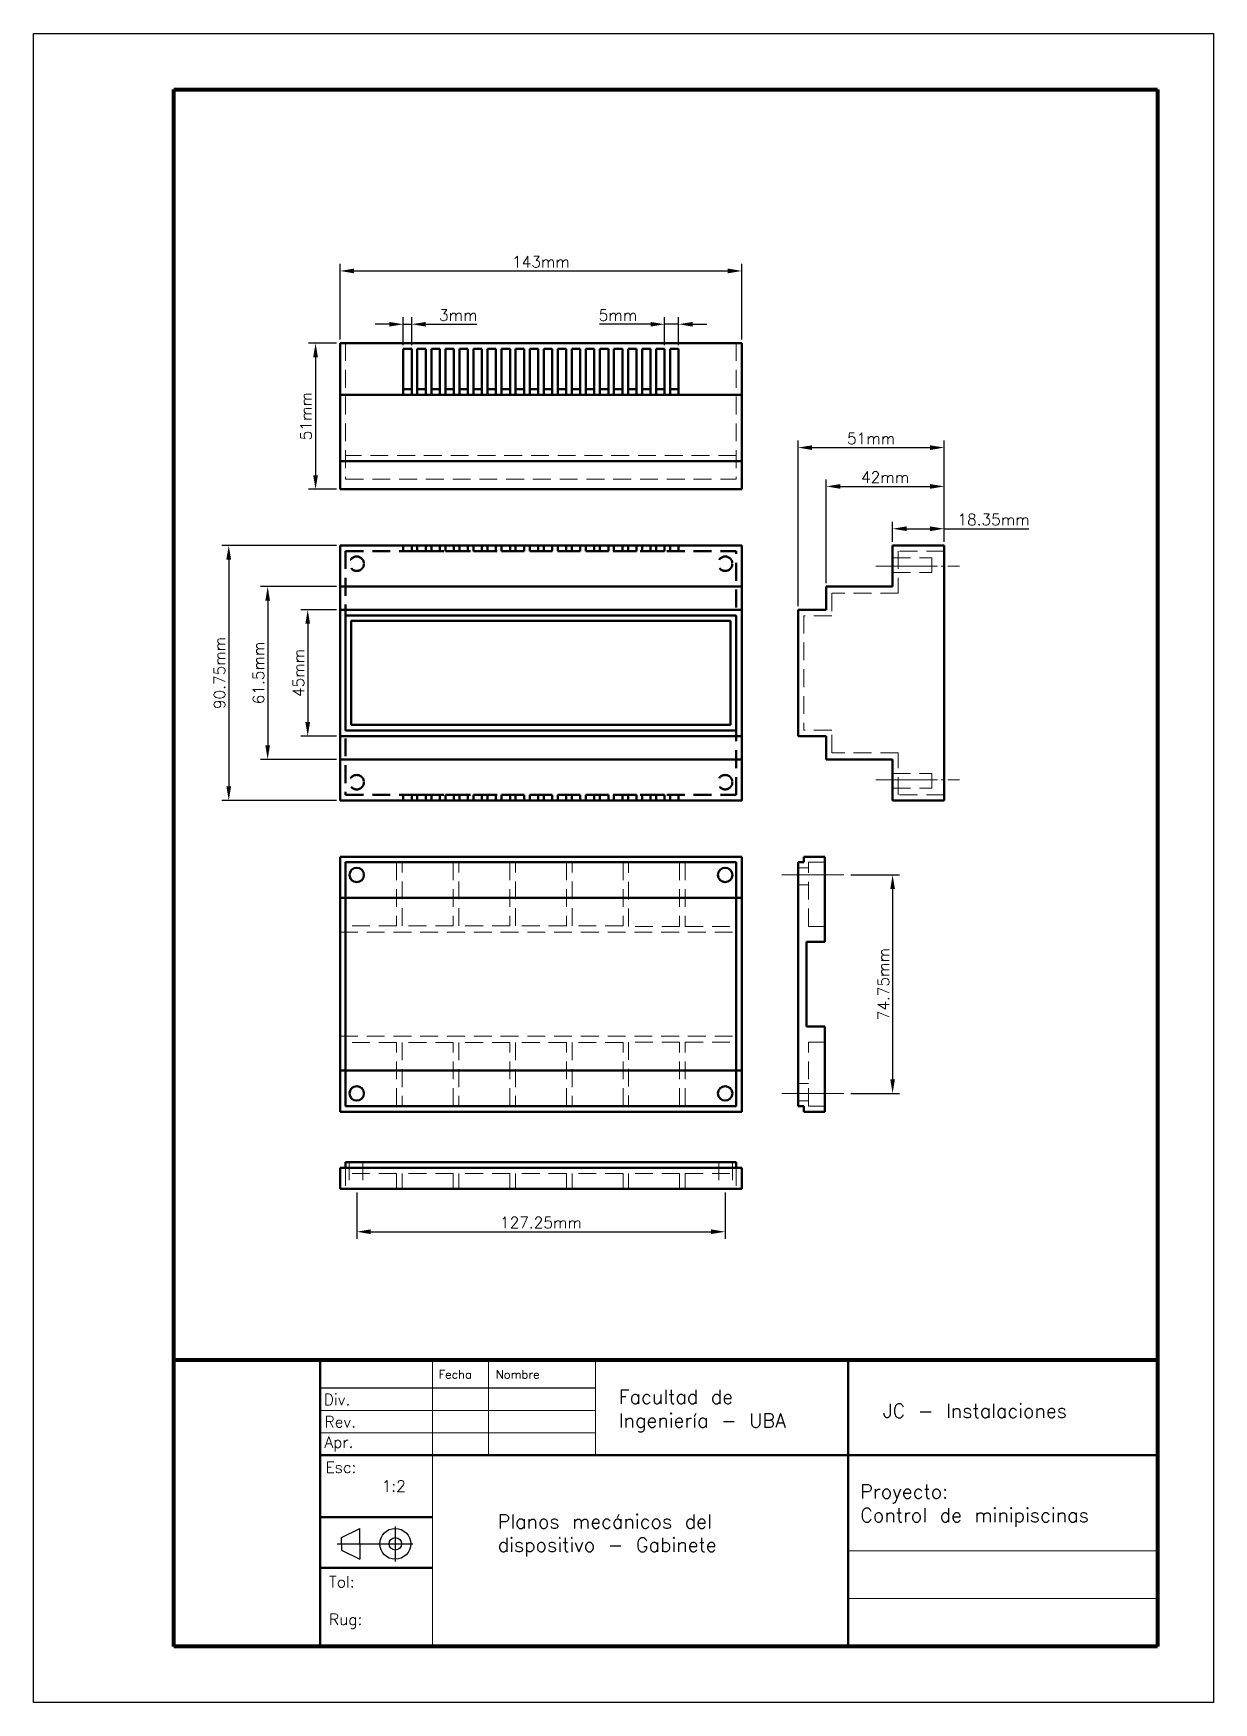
# Model space of a CAD drawing. Header units: millimetres. Extents: x 0 to 210, y 0 to 297.
import ezdxf

# ---------------------------------------------------------------- set-up
doc = ezdxf.new("R2010")
doc.units = ezdxf.units.MM
doc.linetypes.add('JIS_08_11', pattern=[12.8, 11, -0.6, 0.6, -0.6])
doc.linetypes.add('LÍNEAS_OCULTAS2', pattern=[4.7625, 3.175, -1.5875])
doc.styles.get("Standard").update_dxf_attribs({"font": 'txt.shx'})
doc.dimstyles.new('ISO-25', dxfattribs={"dimtxt": 2.5, "dimasz": 2.5, "dimexe": 1.25, "dimexo": 0.625, "dimtad": 1, "dimtxsty": 'Standard', "dimcen": 2.5, "dimadec": 0, "dimazin": 0, "dimtfac": 1, "dimtmove": 0, "dimatfit": 3, "dimfxl": 1, "dimarcsym": 0})

# ---------------------------------------------------------------- blocks, each defined once
blk = doc.blocks.new('*U3')
at = {"linetype": 'Continuous', "lineweight": 40}
for p, q in [((-0.75, 0.5), (-0.75, -0.5)), ((0.75, -0.5), (0.75, 0.5)), ((-0.75, -0.5), (0.75, -0.5))]:
    blk.add_line(p, q, dxfattribs=at)
blk = doc.blocks.new('*U4')
at = {"color": 0, "linetype": 'ByBlock', "lineweight": -2, "transparency": 16777216}
for p in [(0, 0), (2.5, 0), (5, 0), (7.5, 0), (10, 0), (12.5, 0), (15, 0), (17.5, 0), (20, 0), (22.5, 0), (25, 0), (27.5, 0), (30, 0), (32.5, 0), (35, 0), (37.5, 0), (40, 0), (42.5, 0), (45, 0), (47.5, 0)]:
    blk.add_blockref('*U3', p, dxfattribs=at)
blk = doc.blocks.new('*U5')
at = {"linetype": 'Continuous', "lineweight": 40}
for p, q in [((-0.75, 0.5), (-0.75, -0.5)), ((0.75, -0.5), (0.75, 0.5)), ((-0.75, -0.5), (0.75, -0.5))]:
    blk.add_line(p, q, dxfattribs=at)
blk = doc.blocks.new('*U6')
at = {"color": 0, "linetype": 'ByBlock', "lineweight": -2, "transparency": 16777216}
for p in [(0, 0), (2.5, 0), (5, 0), (7.5, 0), (10, 0), (12.5, 0), (15, 0), (17.5, 0), (20, 0), (22.5, 0), (25, 0), (27.5, 0), (30, 0), (32.5, 0), (35, 0), (37.5, 0), (40, 0), (42.5, 0), (45, 0), (47.5, 0)]:
    blk.add_blockref('*U5', p, dxfattribs=at)
blk = doc.blocks.new('*U7')
at = {"linetype": 'Continuous', "lineweight": 40}
for p, q in [((-0.75, -4.0875), (-0.75, 4.0875)), ((-0.75, 4.0875), (0.75, 4.0875)), ((0.75, 4.0875), (0.75, -4.0875)), ((0.75, -3.0875), (-0.75, -3.0875)), ((0.75, -4.0875), (0.75, -3.0875))]:
    blk.add_line(p, q, dxfattribs=at)
blk = doc.blocks.new('*U8')
at = {"color": 0, "linetype": 'ByBlock', "lineweight": -2, "transparency": 16777216}
for p in [(0, 0), (2.5, 0), (5, 0), (7.5, 0), (10, 0), (12.5, 0), (15, 0), (17.5, 0), (20, 0), (22.5, 0), (25, 0), (27.5, 0), (30, 0), (32.5, 0), (35, 0), (37.5, 0), (40, 0), (42.5, 0), (45, 0), (47.5, 0)]:
    blk.add_blockref('*U7', p, dxfattribs=at)
blk = doc.blocks.new('*D17')
at = {"color": 0, "linetype": 'Continuous', "lineweight": -2, "transparency": 16777216}
for p, q in [((53.93, 241.89), (48.96, 241.89)), ((50.21, 239.39), (50.21, 218.39)), ((53.93, 215.89), (48.96, 215.89))]:
    blk.add_line(p, q, dxfattribs=at)
at = {"color": 0, "linetype": 'Continuous', "lineweight": 20, "transparency": 16777216}
for points in [[(49.79, 239.39), (50.63, 239.39), (50.21, 241.89)], [(49.79, 218.39), (50.63, 218.39), (50.21, 215.89)]]:
    blk.add_solid(points, dxfattribs=at)
at = {"layer": 'Defpoints', "color": 0, "linetype": 'Continuous', "lineweight": 20, "transparency": 16777216}
for p in [(54.56, 241.89), (50.21, 215.89), (54.56, 215.89)]:
    blk.add_point(p, dxfattribs=at)
at = {"color": 0, "linetype": 'Continuous', "lineweight": 20, "transparency": 16777216, "insert": (46.84, 228.89), "char_height": 2.5, "attachment_point": 5, "rotation": 90}
blk.add_mtext('{\\H0.8x;\\P51mm}', dxfattribs=at)
blk = doc.blocks.new('*D18')
at = {"color": 0, "linetype": 'Continuous', "lineweight": -2, "transparency": 16777216}
for p, q in [((54.56, 242.51), (54.56, 255.98)), ((126.06, 242.51), (126.06, 255.98)), ((57.06, 254.73), (123.56, 254.73))]:
    blk.add_line(p, q, dxfattribs=at)
at = {"color": 0, "linetype": 'Continuous', "lineweight": 20, "transparency": 16777216}
for points in [[(57.06, 255.15), (57.06, 254.31), (54.56, 254.73)], [(123.56, 255.15), (123.56, 254.31), (126.06, 254.73)]]:
    blk.add_solid(points, dxfattribs=at)
at = {"layer": 'Defpoints', "color": 0, "linetype": 'Continuous', "lineweight": 20, "transparency": 16777216}
for p in [(126.06, 254.73), (54.56, 241.89), (126.06, 241.89)]:
    blk.add_point(p, dxfattribs=at)
at = {"color": 0, "linetype": 'Continuous', "lineweight": 20, "transparency": 16777216, "insert": (90.31, 256.35), "char_height": 2.5, "attachment_point": 5}
blk.add_mtext('{\\H0.8x;143mm}', dxfattribs=at)
blk = doc.blocks.new('*D19')
at = {"color": 0, "linetype": 'Continuous', "lineweight": -2, "transparency": 16777216}
for p, q in [((63.31, 245.25), (60.81, 245.25)), ((65.81, 241.51), (65.81, 246.5)), ((65.81, 245.25), (67.31, 245.25)), ((67.31, 241.51), (67.31, 246.5)), ((69.81, 245.25), (78.89, 245.25))]:
    blk.add_line(p, q, dxfattribs=at)
at = {"color": 0, "linetype": 'Continuous', "lineweight": 20, "transparency": 16777216}
for points in [[(63.31, 245.66), (63.31, 244.83), (65.81, 245.25)], [(69.81, 245.66), (69.81, 244.83), (67.31, 245.25)]]:
    blk.add_solid(points, dxfattribs=at)
at = {"layer": 'Defpoints', "color": 0, "linetype": 'Continuous', "lineweight": 20, "transparency": 16777216}
for p in [(67.31, 245.25), (65.81, 240.89), (67.31, 240.89)]:
    blk.add_point(p, dxfattribs=at)
at = {"color": 0, "linetype": 'Continuous', "lineweight": 20, "transparency": 16777216, "insert": (75.6, 246.87), "char_height": 2.5, "attachment_point": 5}
blk.add_mtext('{\\H0.8x;3mm}', dxfattribs=at)
blk = doc.blocks.new('*D20')
at = {"color": 0, "linetype": 'Continuous', "lineweight": -2, "transparency": 16777216}
for p, q in [((109.81, 245.25), (100.73, 245.25)), ((112.31, 241.51), (112.31, 246.5)), ((114.81, 245.25), (112.31, 245.25)), ((114.81, 241.51), (114.81, 246.5)), ((117.31, 245.25), (119.81, 245.25))]:
    blk.add_line(p, q, dxfattribs=at)
at = {"color": 0, "linetype": 'Continuous', "lineweight": 20, "transparency": 16777216}
for points in [[(109.81, 245.66), (109.81, 244.83), (112.31, 245.25)], [(117.31, 245.66), (117.31, 244.83), (114.81, 245.25)]]:
    blk.add_solid(points, dxfattribs=at)
at = {"layer": 'Defpoints', "color": 0, "linetype": 'Continuous', "lineweight": 20, "transparency": 16777216}
for p in [(112.31, 245.25), (112.31, 240.89), (114.81, 240.89)]:
    blk.add_point(p, dxfattribs=at)
at = {"color": 0, "linetype": 'Continuous', "lineweight": 20, "transparency": 16777216, "insert": (104.02, 246.87), "char_height": 2.5, "attachment_point": 5}
blk.add_mtext('{\\H0.8x;5mm}', dxfattribs=at)
blk = doc.blocks.new('*D21')
at = {"color": 0, "linetype": 'Continuous', "lineweight": -2, "transparency": 16777216}
for p, q in [((53.93, 205.89), (33.51, 205.89)), ((34.76, 203.39), (34.76, 163.01)), ((53.93, 160.51), (33.51, 160.51))]:
    blk.add_line(p, q, dxfattribs=at)
at = {"color": 0, "linetype": 'Continuous', "lineweight": 20, "transparency": 16777216}
for points in [[(34.34, 203.39), (35.18, 203.39), (34.76, 205.89)], [(34.34, 163.01), (35.18, 163.01), (34.76, 160.51)]]:
    blk.add_solid(points, dxfattribs=at)
at = {"layer": 'Defpoints', "color": 0, "linetype": 'Continuous', "lineweight": 20, "transparency": 16777216}
for p in [(54.56, 205.89), (34.76, 160.51), (54.56, 160.51)]:
    blk.add_point(p, dxfattribs=at)
at = {"color": 0, "linetype": 'Continuous', "lineweight": 20, "transparency": 16777216, "insert": (33.13, 183.2), "char_height": 2.5, "attachment_point": 5, "rotation": 90}
blk.add_mtext('{\\H0.8x;90.75mm}', dxfattribs=at)
blk = doc.blocks.new('*D22')
at = {"color": 0, "linetype": 'Continuous', "lineweight": -2, "transparency": 16777216}
for p, q in [((53.93, 198.58), (40.44, 198.58)), ((41.69, 196.08), (41.69, 170.33)), ((53.93, 167.83), (40.44, 167.83))]:
    blk.add_line(p, q, dxfattribs=at)
at = {"color": 0, "linetype": 'Continuous', "lineweight": 20, "transparency": 16777216}
for points in [[(41.27, 196.08), (42.1, 196.08), (41.69, 198.58)], [(41.27, 170.33), (42.1, 170.33), (41.69, 167.83)]]:
    blk.add_solid(points, dxfattribs=at)
at = {"layer": 'Defpoints', "color": 0, "linetype": 'Continuous', "lineweight": 20, "transparency": 16777216}
for p in [(54.56, 198.58), (41.69, 167.83), (54.56, 167.83)]:
    blk.add_point(p, dxfattribs=at)
at = {"color": 0, "linetype": 'Continuous', "lineweight": 20, "transparency": 16777216, "insert": (40.06, 183.2), "char_height": 2.5, "attachment_point": 5, "rotation": 90}
blk.add_mtext('{\\H0.8x;61.5mm}', dxfattribs=at)
blk = doc.blocks.new('*D23')
at = {"color": 0, "linetype": 'Continuous', "lineweight": -2, "transparency": 16777216}
for p, q in [((53.93, 194.45), (47.56, 194.45)), ((48.81, 191.95), (48.81, 174.45)), ((53.93, 171.95), (47.56, 171.95))]:
    blk.add_line(p, q, dxfattribs=at)
at = {"color": 0, "linetype": 'Continuous', "lineweight": 20, "transparency": 16777216}
for points in [[(48.39, 191.95), (49.23, 191.95), (48.81, 194.45)], [(48.39, 174.45), (49.23, 174.45), (48.81, 171.95)]]:
    blk.add_solid(points, dxfattribs=at)
at = {"layer": 'Defpoints', "color": 0, "linetype": 'Continuous', "lineweight": 20, "transparency": 16777216}
for p in [(54.56, 194.45), (48.81, 171.95), (54.56, 171.95)]:
    blk.add_point(p, dxfattribs=at)
at = {"color": 0, "linetype": 'Continuous', "lineweight": 20, "transparency": 16777216, "insert": (47.18, 183.2), "char_height": 2.5, "attachment_point": 5, "rotation": 90}
blk.add_mtext('{\\H0.8x;45mm}', dxfattribs=at)
blk = doc.blocks.new('*D24')
at = {"color": 0, "linetype": 'Continuous', "lineweight": -2, "transparency": 16777216}
for p, q in [((136.06, 195.08), (136.06, 224.55)), ((138.56, 223.3), (159.56, 223.3)), ((162.06, 206.51), (162.06, 224.55))]:
    blk.add_line(p, q, dxfattribs=at)
at = {"color": 0, "linetype": 'Continuous', "lineweight": 20, "transparency": 16777216}
for points in [[(138.56, 223.71), (138.56, 222.88), (136.06, 223.3)], [(159.56, 223.71), (159.56, 222.88), (162.06, 223.3)]]:
    blk.add_solid(points, dxfattribs=at)
at = {"layer": 'Defpoints', "color": 0, "linetype": 'Continuous', "lineweight": 20, "transparency": 16777216}
for p in [(162.06, 223.3), (162.06, 205.89), (136.06, 194.45)]:
    blk.add_point(p, dxfattribs=at)
at = {"color": 0, "linetype": 'Continuous', "lineweight": 20, "transparency": 16777216, "insert": (149.06, 224.92), "char_height": 2.5, "attachment_point": 5}
blk.add_mtext('{\\H0.8x;51mm}', dxfattribs=at)
blk = doc.blocks.new('*D25')
at = {"color": 0, "linetype": 'Continuous', "lineweight": -2, "transparency": 16777216}
for p, q in [((141.06, 199.2), (141.06, 217.65)), ((162.06, 206.51), (162.06, 217.65)), ((143.56, 216.4), (159.56, 216.4))]:
    blk.add_line(p, q, dxfattribs=at)
at = {"color": 0, "linetype": 'Continuous', "lineweight": 20, "transparency": 16777216}
for points in [[(143.56, 216.81), (143.56, 215.98), (141.06, 216.4)], [(159.56, 216.81), (159.56, 215.98), (162.06, 216.4)]]:
    blk.add_solid(points, dxfattribs=at)
at = {"layer": 'Defpoints', "color": 0, "linetype": 'Continuous', "lineweight": 20, "transparency": 16777216}
for p in [(162.06, 216.4), (162.06, 205.89), (141.06, 198.58)]:
    blk.add_point(p, dxfattribs=at)
at = {"color": 0, "linetype": 'Continuous', "lineweight": 20, "transparency": 16777216, "insert": (151.56, 218.02), "char_height": 2.5, "attachment_point": 5}
blk.add_mtext('{\\H0.8x;42mm}', dxfattribs=at)
blk = doc.blocks.new('*D26')
at = {"color": 0, "linetype": 'Continuous', "lineweight": -2, "transparency": 16777216}
for p, q in [((152.88, 206.51), (152.88, 210.11)), ((155.38, 208.86), (159.56, 208.86)), ((162.06, 206.51), (162.06, 210.11)), ((162.06, 208.86), (177.14, 208.86))]:
    blk.add_line(p, q, dxfattribs=at)
at = {"color": 0, "linetype": 'Continuous', "lineweight": 20, "transparency": 16777216}
for points in [[(155.38, 209.28), (155.38, 208.45), (152.88, 208.86)], [(159.56, 209.28), (159.56, 208.45), (162.06, 208.86)]]:
    blk.add_solid(points, dxfattribs=at)
at = {"layer": 'Defpoints', "color": 0, "linetype": 'Continuous', "lineweight": 20, "transparency": 16777216}
for p in [(162.06, 208.86), (152.88, 205.89), (162.06, 205.89)]:
    blk.add_point(p, dxfattribs=at)
at = {"color": 0, "linetype": 'Continuous', "lineweight": 20, "transparency": 16777216, "insert": (170.85, 210.49), "char_height": 2.5, "attachment_point": 5}
blk.add_mtext('{\\H0.8x;18.35mm}', dxfattribs=at)
blk = doc.blocks.new('*D27')
at = {"color": 0, "linetype": 'Continuous', "lineweight": -2, "transparency": 16777216}
for p, q in [((145.44, 147.26), (154.13, 147.26)), ((152.88, 144.76), (152.88, 110.89)), ((145.44, 108.39), (154.13, 108.39))]:
    blk.add_line(p, q, dxfattribs=at)
at = {"color": 0, "linetype": 'Continuous', "lineweight": 20, "transparency": 16777216}
for points in [[(152.47, 144.76), (153.3, 144.76), (152.88, 147.26)], [(152.47, 110.89), (153.3, 110.89), (152.88, 108.39)]]:
    blk.add_solid(points, dxfattribs=at)
at = {"layer": 'Defpoints', "color": 0, "linetype": 'Continuous', "lineweight": 20, "transparency": 16777216}
for p in [(144.82, 147.26), (144.82, 108.39), (152.88, 108.39)]:
    blk.add_point(p, dxfattribs=at)
at = {"color": 0, "linetype": 'Continuous', "lineweight": 20, "transparency": 16777216, "insert": (151.26, 127.83), "char_height": 2.5, "attachment_point": 5, "rotation": 90}
blk.add_mtext('{\\H0.8x;74.75mm}', dxfattribs=at)
blk = doc.blocks.new('*D28')
at = {"color": 0, "linetype": 'Continuous', "lineweight": -2, "transparency": 16777216}
for p, q in [((57.53, 90.76), (57.53, 82.53)), ((123.09, 90.76), (123.09, 82.53)), ((60.03, 83.78), (120.59, 83.78))]:
    blk.add_line(p, q, dxfattribs=at)
at = {"color": 0, "linetype": 'Continuous', "lineweight": 20, "transparency": 16777216}
for points in [[(60.03, 84.2), (60.03, 83.37), (57.53, 83.78)], [(120.59, 84.2), (120.59, 83.37), (123.09, 83.78)]]:
    blk.add_solid(points, dxfattribs=at)
at = {"layer": 'Defpoints', "color": 0, "linetype": 'Continuous', "lineweight": 20, "transparency": 16777216}
for p in [(57.53, 91.39), (123.09, 91.39), (123.09, 83.78)]:
    blk.add_point(p, dxfattribs=at)
at = {"color": 0, "linetype": 'Continuous', "lineweight": 20, "transparency": 16777216, "insert": (90.31, 85.41), "char_height": 2.5, "attachment_point": 5}
blk.add_mtext('{\\H0.8x;127.25mm}', dxfattribs=at)

msp = doc.modelspace()

# ---------------------------------------------------------------- linework, layer by layer
for p, q in [((0, 0), (0, 297)), ((0, 297), (210, 297)), ((210, 297), (210, 0)), ((200, 61), (145, 61)), ((51, 56), (100, 56)), ((54.82, 29.362), (58.067, 31)), ((58.067, 28.252), (58.067, 31)), ((64.395, 31.358), (64.395, 25.118)), ((54.059, 28.252), (67.531, 28.252)), ((54.82, 28.252), (54.82, 29.362)), ((54.82, 28.252), (54.82, 27.142)), ((54.82, 27.142), (58.067, 25.505)), ((58.067, 28.252), (58.067, 25.505)), ((210, 0), (0, 0)), ((210, 0), (200, 0))]:
    msp.add_line(p, q)
at = {"lineweight": 80}
for p, q in [((25, 10), (25, 287)), ((25, 287), (200, 287)), ((200, 287), (200, 10)), ((25, 61), (200, 61)), ((200, 10), (25, 10))]:
    msp.add_line(p, q, dxfattribs=at)
at = {"linetype": 'Continuous', "lineweight": 40}
for p, q in [((54.559, 215.888), (54.559, 241.888)), ((54.559, 241.888), (126.059, 241.888)), ((126.059, 241.888), (126.059, 215.888)), ((126.059, 232.713), (54.559, 232.713)), ((126.059, 220.888), (54.559, 220.888)), ((126.059, 215.888), (54.559, 215.888)), ((65.809, 205.888), (114.809, 205.888)), ((152.884, 198.576), (152.884, 205.888)), ((152.884, 205.888), (162.059, 205.888)), ((162.059, 205.888), (162.059, 160.513)), ((126.059, 198.576), (54.559, 198.576)), ((141.059, 194.451), (141.059, 198.576)), ((141.059, 198.576), (152.884, 198.576)), ((126.059, 194.451), (54.559, 194.451)), ((125.059, 193.451), (55.559, 193.451)), ((55.559, 193.451), (55.559, 172.951)), ((125.059, 193.451), (125.059, 172.951)), ((136.059, 194.451), (141.059, 194.451)), ((136.059, 194.451), (136.059, 171.951)), ((56.559, 173.951), (56.559, 192.451)), ((56.559, 192.451), (124.059, 192.451)), ((124.059, 192.451), (124.059, 173.951)), ((125.059, 172.951), (55.559, 172.951)), ((56.559, 173.951), (124.059, 173.951)), ((126.059, 171.951), (54.559, 171.951)), ((136.059, 171.951), (141.059, 171.951)), ((141.059, 171.951), (141.059, 167.826)), ((126.059, 167.826), (54.559, 167.826)), ((141.059, 167.826), (152.884, 167.826)), ((152.884, 167.826), (152.884, 160.513)), ((65.809, 160.513), (114.809, 160.513)), ((152.884, 160.513), (162.059, 160.513)), ((55.559, 149.513), (125.059, 149.513)), ((55.559, 149.513), (55.559, 106.138)), ((125.059, 106.138), (125.059, 149.513)), ((136.059, 149.513), (136.059, 106.138)), ((137.059, 149.513), (136.059, 149.513)), ((140.809, 150.513), (137.059, 150.513)), ((137.059, 150.513), (137.059, 149.513)), ((140.809, 150.513), (140.809, 135.363)), ((126.059, 143.201), (54.559, 143.201)), ((140.809, 135.363), (137.559, 135.363)), ((137.559, 135.363), (137.559, 127.826)), ((137.559, 120.289), (137.559, 127.826)), ((140.809, 120.289), (137.559, 120.289)), ((140.809, 120.289), (140.809, 105.138)), ((126.059, 112.451), (54.559, 112.451)), ((55.559, 106.138), (125.059, 106.138)), ((55.559, 106.138), (125.059, 106.138)), ((136.059, 106.138), (137.059, 106.138)), ((137.059, 106.138), (137.059, 105.138)), ((137.059, 105.138), (140.809, 105.138)), ((54.559, 95.138), (126.059, 95.138)), ((54.559, 95.138), (54.559, 91.388)), ((55.559, 95.138), (55.559, 96.138)), ((55.559, 96.138), (125.059, 96.138)), ((125.059, 96.138), (125.059, 95.138)), ((126.059, 91.388), (126.059, 95.138)), ((54.559, 91.388), (126.059, 91.388))]:
    msp.add_line(p, q, dxfattribs=at)
at = {"linetype": 'LÍNEAS_OCULTAS2', "lineweight": 20}
for p, q in [((54.559, 241.888), (55.559, 241.888)), ((55.559, 241.888), (55.559, 217.66)), ((126.059, 241.888), (125.059, 241.888)), ((125.059, 241.888), (125.059, 217.66)), ((125.059, 221.888), (55.559, 221.888)), ((125.059, 220.888), (125.059, 221.888)), ((55.559, 217.66), (125.059, 217.66)), ((152.884, 203.708), (159.884, 203.708)), ((162.059, 204.888), (153.884, 204.888)), ((153.884, 204.888), (153.884, 197.388)), ((159.884, 203.708), (159.884, 201.078)), ((152.884, 201.078), (159.884, 201.078)), ((153.884, 197.388), (142.059, 197.388)), ((142.059, 197.388), (142.059, 193.388)), ((142.059, 193.388), (137.059, 193.388)), ((137.059, 193.388), (137.059, 173.013)), ((142.059, 173.013), (137.059, 173.013)), ((142.059, 169.013), (142.059, 173.013)), ((153.884, 169.013), (142.059, 169.013)), ((153.884, 161.513), (153.884, 169.013)), ((152.884, 165.324), (159.884, 165.324)), ((159.884, 162.694), (159.884, 165.324)), ((152.884, 162.694), (159.884, 162.694)), ((162.059, 161.513), (153.884, 161.513)), ((64.636, 149.513), (64.636, 138.182)), ((65.636, 138.182), (65.636, 149.513)), ((74.706, 149.513), (74.706, 138.182)), ((75.706, 138.182), (75.706, 149.513)), ((84.779, 149.513), (84.779, 138.182)), ((85.779, 138.182), (85.779, 149.513)), ((94.849, 149.513), (94.849, 138.182)), ((95.849, 138.182), (95.849, 149.513)), ((104.919, 149.513), (104.919, 138.182)), ((105.919, 138.113), (105.919, 149.513)), ((114.989, 149.513), (114.989, 138.113)), ((115.989, 149.513), (115.989, 138.113)), ((136.059, 148.553), (137.925, 148.553)), ((137.925, 138.113), (137.925, 149.513)), ((137.925, 149.513), (140.809, 149.513)), ((136.059, 145.508), (137.925, 145.508)), ((54.559, 137.076), (126.059, 137.076)), ((64.636, 138.182), (55.559, 138.182)), ((74.706, 138.182), (65.636, 138.182)), ((84.779, 138.182), (75.706, 138.182)), ((94.849, 138.182), (85.779, 138.182)), ((104.919, 138.182), (95.849, 138.182)), ((114.989, 138.113), (105.919, 138.113)), ((115.989, 138.113), (125.059, 138.113)), ((140.809, 138.113), (137.925, 138.113)), ((54.559, 118.576), (126.059, 118.576)), ((64.636, 117.47), (55.559, 117.47)), ((64.636, 106.138), (64.636, 117.47)), ((74.706, 117.47), (65.636, 117.47)), ((65.636, 117.47), (65.636, 106.138)), ((74.706, 106.138), (74.706, 117.47)), ((84.779, 117.47), (75.706, 117.47)), ((75.706, 117.47), (75.706, 106.138)), ((84.779, 106.138), (84.779, 117.47)), ((94.849, 117.47), (85.779, 117.47)), ((85.779, 117.47), (85.779, 106.138)), ((94.849, 106.138), (94.849, 117.47)), ((104.919, 117.47), (95.849, 117.47)), ((95.849, 117.47), (95.849, 106.138)), ((104.919, 106.138), (104.919, 117.47)), ((114.989, 117.538), (105.919, 117.538)), ((105.919, 117.538), (105.919, 106.138)), ((114.989, 106.138), (114.989, 117.538)), ((115.989, 106.138), (115.989, 117.538)), ((115.989, 117.538), (125.059, 117.538)), ((140.809, 117.538), (137.925, 117.538)), ((137.925, 106.138), (137.925, 117.538)), ((136.059, 110.144), (137.925, 110.144)), ((136.059, 107.099), (137.925, 107.099)), ((137.925, 106.138), (140.809, 106.138)), ((55.559, 95.138), (55.559, 91.388)), ((56.204, 96.138), (56.204, 91.388)), ((58.64, 96.138), (58.64, 91.388)), ((121.979, 96.138), (121.979, 91.388)), ((124.415, 96.138), (124.415, 91.388)), ((125.059, 95.138), (125.059, 91.388)), ((64.636, 94.138), (55.559, 94.138)), ((64.636, 91.388), (64.636, 94.138)), ((74.706, 94.138), (65.636, 94.138)), ((65.636, 94.138), (65.636, 91.388)), ((74.706, 91.388), (74.706, 94.138)), ((84.779, 94.138), (75.706, 94.138)), ((75.706, 94.138), (75.706, 91.388)), ((84.779, 91.388), (84.779, 94.138)), ((94.849, 94.138), (85.779, 94.138)), ((85.779, 94.138), (85.779, 91.388)), ((94.849, 91.388), (94.849, 94.138)), ((104.919, 94.138), (95.849, 94.138)), ((95.849, 94.138), (95.849, 91.388)), ((104.919, 91.388), (104.919, 94.138)), ((114.989, 94.138), (105.919, 94.138)), ((105.919, 94.138), (105.919, 91.388)), ((114.989, 91.388), (114.989, 94.138)), ((115.989, 91.388), (115.989, 94.138)), ((115.989, 94.138), (125.059, 94.138))]:
    msp.add_line(p, q, dxfattribs=at)
at = {"lineweight": 40}
for p, q in [((54.559, 205.888), (54.559, 160.513)), ((126.059, 205.888), (54.559, 205.888)), ((126.059, 160.513), (126.059, 205.888)), ((54.559, 160.513), (126.059, 160.513)), ((126.059, 160.513), (54.559, 160.513)), ((54.559, 150.513), (54.559, 105.138)), ((126.059, 150.513), (54.559, 150.513)), ((126.059, 105.138), (126.059, 150.513)), ((54.559, 105.138), (126.059, 105.138)), ((126.059, 105.138), (54.559, 105.138)), ((51, 10), (51, 61)), ((51, 61), (51, 44)), ((145, 61), (145, 10)), ((51, 44), (200, 44)), ((71, 33), (51, 33)), ((71, 24), (51, 24))]:
    msp.add_line(p, q, dxfattribs=at)
at = {"linetype": 'LÍNEAS_OCULTAS2', "lineweight": 40}
for p, q in [((55.559, 204.888), (125.059, 204.888)), ((55.559, 204.888), (55.559, 161.513)), ((125.059, 161.513), (125.059, 204.888)), ((55.559, 161.513), (125.059, 161.513)), ((55.559, 161.513), (125.059, 161.513))]:
    msp.add_line(p, q, dxfattribs=at)
at = {"linetype": 'JIS_08_11', "lineweight": 20}
for p, q in [((149.895, 202.232), (164.759, 202.232)), ((149.895, 164.17), (164.759, 164.17)), ((133.193, 147.263), (144.818, 147.263)), ((133.193, 108.389), (144.818, 108.389))]:
    msp.add_line(p, q, dxfattribs=at)
at = {"lineweight": 20}
for p, q in [((71, 61), (71, 10)), ((81, 61), (81, 44)), ((100, 61), (100, 44)), ((100, 52), (51, 52)), ((51, 48), (100, 48)), ((200, 27), (145, 27)), ((145, 18.5), (200, 18.5))]:
    msp.add_line(p, q, dxfattribs=at)
at = {"linetype": 'LÍNEAS_OCULTAS2', "lineweight": 40}
for centre in [(57.533, 202.638), (123.086, 202.638), (57.533, 163.764), (123.086, 163.764)]:
    msp.add_circle(centre, 1.284, dxfattribs=at)
at = {"linetype": 'Continuous', "lineweight": 40}
for centre in [(57.533, 147.263), (123.086, 147.263), (57.533, 108.389), (123.086, 108.389)]:
    msp.add_circle(centre, 1.284, dxfattribs=at)
for radius in [2.747, 1.11]:
    msp.add_circle((64.395, 28.252), radius)

# ---------------------------------------------------------------- block references
for name, p in [('*U8', (66.559, 236.801)), ('*U4', (66.559, 205.388))]:
    msp.add_blockref(name, p, dxfattribs=at)
at = {"linetype": 'Continuous', "lineweight": 40, "extrusion": (0, 0, -1), "zscale": -1, "rotation": 180}
msp.add_blockref('*U6', (-66.559, 161.013), dxfattribs=at)

# ---------------------------------------------------------------- texts
at = {"attachment_point": 1}
for s, width, heights, insert, char_height in [('Fecha', 7.59363, [0], (72.098, 59.14), 1.5), ('Nombre', 7.59363, [0], (82.288, 59.14), 1.5), ('Div.', 18.65273, [0], (51.672, 54.916), 2), ('Facultad de Ingeniería - UBA', 40.5234, [11.078], (104.154, 55.637), 2.5), ('Rev.', 18.45239, [0], (51.824, 50.944), 2), ('JC - Instalaciones', 41.25796, [0], (151.166, 53.19), 2.5), ('Apr.', 15.65274, [0], (51.797, 47.36), 2), ('{\\H0.8x;Esc:\\P^I1:2}', 18.11192, [0], (51.977, 42.866), 2.5), ('Proyecto:\\PControl de minipiscinas', 55.45951, [8.968], (147.126, 38.79), 2.5), ('Planos mecánicos del dispositivo - Gabinete', 53.74552, [0], (82.607, 33.492), 2.5), ('Tol:\\P\\PRug:', 16.77253, [0], (52.612, 22.481), 2)]:
    msp.add_mtext_dynamic_manual_height_columns(s, width=width, gutter_width=12.5, heights=heights, dxfattribs=dict(at, insert=insert, char_height=char_height))

# ---------------------------------------------------------------- dimensions: what is measured, and where the dimension line sits
at = {"linetype": 'Continuous', "lineweight": 20}
dim = msp.add_linear_dim(base=(126.059, 254.73), p1=(54.559, 241.888), p2=(126.059, 241.888), text='{\\H0.8x;143mm}', dimstyle='ISO-25', dxfattribs=at)
dim.commit()
dim.dimension.update_dxf_attribs({"geometry": '*D18', "text_midpoint": (90.309, 254.73), "dimtype": 160})
for base, p1, p2, text, picture, middle in [((67.309, 245.247), (65.809, 240.888), (67.309, 240.888), '{\\H0.8x;3mm}', '*D19', (75.601, 246.872)), ((112.309, 245.247), (114.809, 240.888), (112.309, 240.888), '{\\H0.8x;5mm}', '*D20', (104.018, 246.872)), ((162.059, 223.296), (136.059, 194.451), (162.059, 205.888), '{\\H0.8x;51mm}', '*D24', (149.059, 224.921)), ((162.059, 216.398), (141.059, 198.576), (162.059, 205.888), '{\\H0.8x;42mm}', '*D25', (151.559, 218.023)), ((162.059, 208.863), (152.884, 205.888), (162.059, 205.888), '{\\H0.8x;18.35mm}', '*D26', (170.851, 210.488)), ((123.086, 83.784), (57.533, 91.388), (123.086, 91.388), '{\\H0.8x;127.25mm}', '*D28', (90.309, 85.409))]:
    dim = msp.add_linear_dim(base=base, p1=p1, p2=p2, text=text, dimstyle='ISO-25', dxfattribs=at)
    dim.commit()
    dim.dimension.update_dxf_attribs({"geometry": picture, "text_midpoint": middle})
for base, p1, p2, text, picture, middle in [((50.21, 215.888), (54.559, 241.888), (54.559, 215.888), '{\\H0.8x;\\P51mm}', '*D17', (46.835, 228.888)), ((41.685, 167.826), (54.559, 198.576), (54.559, 167.826), '{\\H0.8x;61.5mm}', '*D22', (40.06, 183.201)), ((48.809, 171.951), (54.559, 194.451), (54.559, 171.951), '{\\H0.8x;45mm}', '*D23', (47.184, 183.201)), ((152.884, 108.389), (144.818, 147.263), (144.818, 108.389), '{\\H0.8x;74.75mm}', '*D27', (151.259, 127.826))]:
    dim = msp.add_linear_dim(base=base, p1=p1, p2=p2, angle=90, text=text, dimstyle='ISO-25', dxfattribs=at)
    dim.commit()
    dim.dimension.update_dxf_attribs({"geometry": picture, "text_midpoint": middle})
dim = msp.add_linear_dim(base=(34.759, 160.513), p1=(54.559, 205.888), p2=(54.559, 160.513), angle=90, text='{\\H0.8x;90.75mm}', dimstyle='ISO-25', dxfattribs=at)
dim.commit()
dim.dimension.update_dxf_attribs({"geometry": '*D21', "text_midpoint": (34.759, 183.201), "dimtype": 160})

doc.saveas('drawing.dxf')
